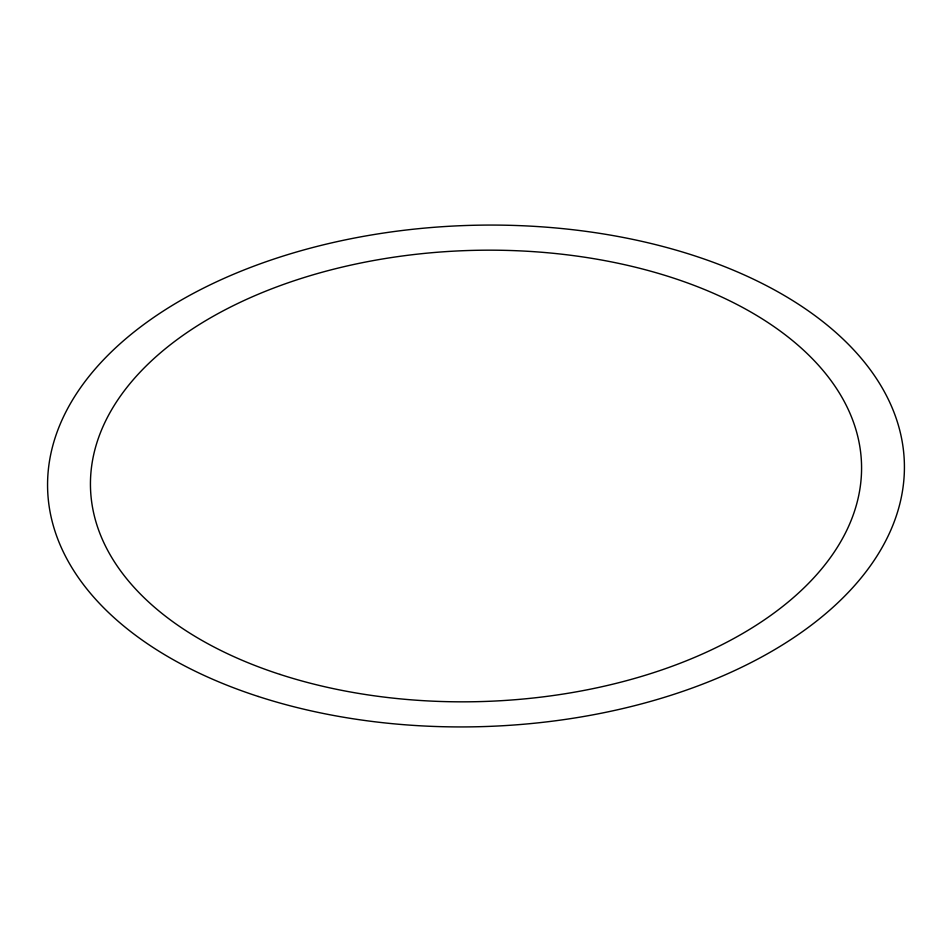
<?xml version="1.0" encoding="UTF-8"?>
<svg xmlns="http://www.w3.org/2000/svg" width="952" height="952" viewBox="0 0 952 952"><rect width="100%" height="100%" fill="white"/><g stroke="black" fill="none" stroke-linecap="round" stroke-linejoin="round"><path stroke-width="1.43" d="M258.254 696.471A428.555 250.685 -1.8 0 0 904.4 469.538A428.555 250.685 -1.8 0 0 265.346 261.99A428.555 250.685 -1.8 0 0 258.254 696.471M280.031 674.421A385.703 225.624 -1.8 0 0 861.56 470.181A385.703 225.624 -1.8 0 0 286.409 283.399A385.703 225.624 -1.8 0 0 280.031 674.421"/></g></svg>
